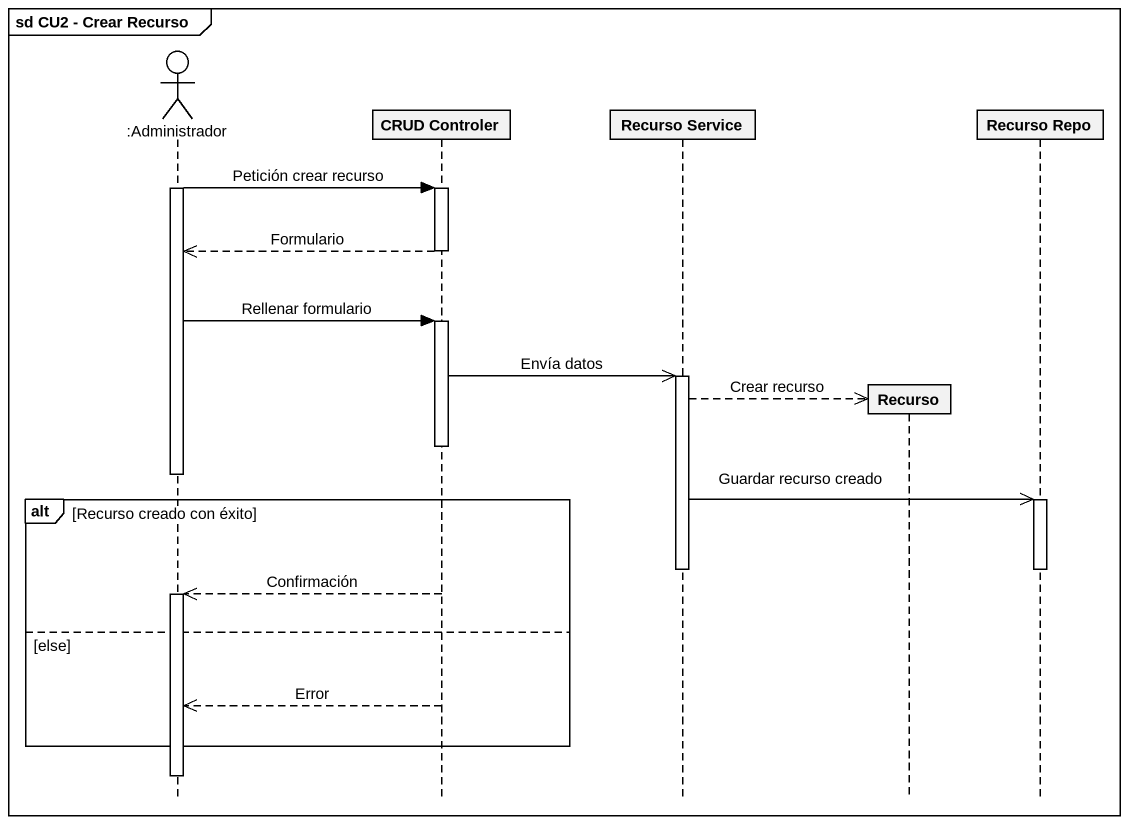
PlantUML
@startuml
mainframe sd CU2 - Crear Recurso
hide footbox
actor ":Administrador" as Administrador
participant "CRUD Controler" as CRUD_Controler
participant "Recurso Service" as Recurso_Service
participant Recurso
participant "Recurso Repo" as Recurso_Repo

activate Administrador
Administrador -> CRUD_Controler : Petición crear recurso
activate CRUD_Controler
CRUD_Controler -->> Administrador : Formulario
deactivate CRUD_Controler
Administrador -> CRUD_Controler : Rellenar formulario
activate CRUD_Controler
CRUD_Controler ->> Recurso_Service : Envía datos
activate Recurso_Service
Recurso_Service -->> Recurso ** : Crear recurso
deactivate CRUD_Controler
deactivate Administrador
alt Recurso creado con éxito
  Recurso_Service ->> Recurso_Repo : Guardar recurso creado
  activate Recurso_Repo
  deactivate Recurso_Service
  deactivate Recurso_Repo
  CRUD_Controler -->> Administrador : Confirmación
  activate Administrador
else else
  CRUD_Controler -->> Administrador : Error
end
deactivate Administrador
@enduml
